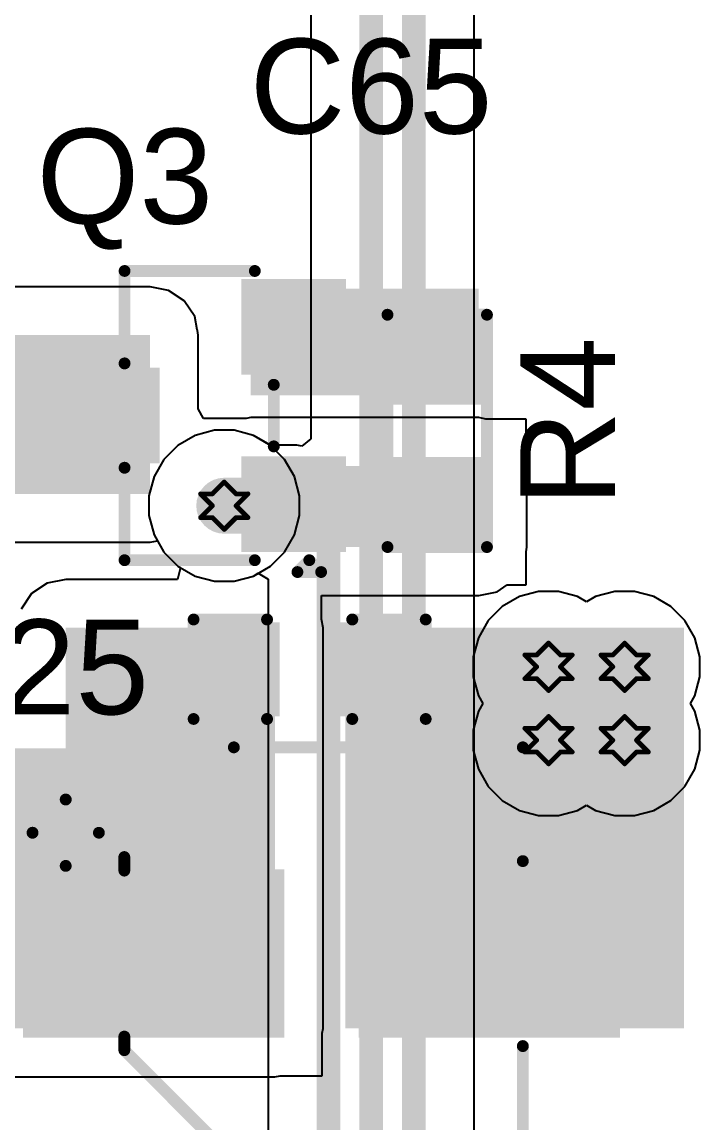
# Model space of a CAD drawing. Header units: inches. Extents: x -3 to 5437, y -3 to 5435.
# Drawn here: x 12.59 to 19.86, y 78.93 to 90.73 of the extents above; entities that cross this region are included whole.
import ezdxf

# ---------------------------------------------------------------- set-up
doc = ezdxf.new("R2010")
doc.units = ezdxf.units.IN
for name, color, linetype in [('Bottom Layer', 5, 'Continuous'), ('Drill Drawing', 1, 'Continuous'), ('GND', 16, 'Continuous'), ('PWR', 76, 'Continuous'), ('Top Layer', 1, 'Continuous'), ('Top Overlay', 2, 'Continuous'), ('Top Paste', 8, 'Continuous'), ('Top Solder', 216, 'Continuous'), ('Via Holes', 16, 'Continuous')]:
    doc.layers.add(name, color=color, linetype=linetype)
doc.styles.add('Arial', font='', dxfattribs={"height": 0.2})
doc.styles.get('Arial').set_extended_font_data('Arial')

# ---------------------------------------------------------------- blocks, each defined once
blk = doc.blocks.new('RES_0603_134')
at = {"layer": 'Top Layer'}
for points in [[(-0.381, 0.4445), (-0.381, -0.4445), (-1.143, -0.4445), (-1.143, 0.4445)], [(1.143, 0.4445), (1.143, -0.4445), (0.381, -0.4445), (0.381, 0.4445)]]:
    blk.add_hatch(color=1, dxfattribs=at).paths.add_polyline_path(points)
at = {"layer": 'Top Paste'}
for points in [[(-0.381, 0.4445), (-0.381, -0.4445), (-1.143, -0.4445), (-1.143, 0.4445)], [(1.143, 0.4445), (1.143, -0.4445), (0.381, -0.4445), (0.381, 0.4445)]]:
    blk.add_hatch(color=8, dxfattribs=at).paths.add_polyline_path(points)
at = {"layer": 'Top Solder'}
for points in [[(-0.2794, 0.5461), (-0.2794, -0.5461), (-1.2446, -0.5461), (-1.2446, 0.5461)], [(1.2446, 0.5461), (1.2446, -0.5461), (0.2794, -0.5461), (0.2794, 0.5461)]]:
    blk.add_hatch(color=216, dxfattribs=at).paths.add_polyline_path(points)
at = {"layer": 'Top Overlay'}
for points in [[(-1.2446, 0.5334, 0.127, 0.127, 0), (-1.2446, -0.5334, 0.127, 0.127, 0)], [(-1.2446, 0.5334, 0.127, 0.127, 0), (1.2446, 0.5334, 0.127, 0.127, 0)], [(1.2446, 0.5334, 0.127, 0.127, 0), (1.2446, -0.5334, 0.127, 0.127, 0)], [(-1.2446, -0.5334, 0.127, 0.127, 0), (1.2446, -0.5334, 0.127, 0.127, 0)]]:
    blk.add_lwpolyline(points, format="xyseb", dxfattribs=at)
for points in [[(-1.27635, 0.5334, 0.0635, 0.0635, 1), (-1.21285, 0.5334, 0.0635, 0.0635, 1)], [(-1.27635, 0.5334, 0.0635, 0.0635, 1), (-1.21285, 0.5334, 0.0635, 0.0635, 1)], [(1.21285, 0.5334, 0.0635, 0.0635, 1), (1.27635, 0.5334, 0.0635, 0.0635, 1)], [(1.21285, 0.5334, 0.0635, 0.0635, 1), (1.27635, 0.5334, 0.0635, 0.0635, 1)], [(-1.27635, -0.5334, 0.0635, 0.0635, 1), (-1.21285, -0.5334, 0.0635, 0.0635, 1)], [(-1.27635, -0.5334, 0.0635, 0.0635, 1), (-1.21285, -0.5334, 0.0635, 0.0635, 1)], [(1.21285, -0.5334, 0.0635, 0.0635, 1), (1.27635, -0.5334, 0.0635, 0.0635, 1)], [(1.21285, -0.5334, 0.0635, 0.0635, 1), (1.27635, -0.5334, 0.0635, 0.0635, 1)]]:
    blk.add_lwpolyline(points, format="xyseb", close=True, dxfattribs=at)
blk = doc.blocks.new('____23_137')
at = {"layer": 'Top Layer'}
for points in [[(-0.41, 1.46), (0.41, 1.46), (0.41, 0.54), (-0.41, 0.54)], [(-1.36, -0.54), (-0.54, -0.54), (-0.54, -1.46), (-1.36, -1.46)], [(0.54, -0.54), (1.36, -0.54), (1.36, -1.46), (0.54, -1.46)]]:
    blk.add_hatch(color=1, dxfattribs=at).paths.add_polyline_path(points)
at = {"layer": 'Top Paste'}
for points in [[(-0.41, 1.46), (0.41, 1.46), (0.41, 0.54), (-0.41, 0.54)], [(-1.36, -0.54), (-0.54, -0.54), (-0.54, -1.46), (-1.36, -1.46)], [(0.54, -0.54), (1.36, -0.54), (1.36, -1.46), (0.54, -1.46)]]:
    blk.add_hatch(color=8, dxfattribs=at).paths.add_polyline_path(points)
at = {"layer": 'Top Solder'}
for points in [[(-0.512, 1.562), (0.512, 1.562), (0.512, 0.438), (-0.512, 0.438)], [(-1.462, -0.438), (-0.438, -0.438), (-0.438, -1.562), (-1.462, -1.562)], [(0.438, -0.438), (1.462, -0.438), (1.462, -1.562), (0.438, -1.562)]]:
    blk.add_hatch(color=216, dxfattribs=at).paths.add_polyline_path(points)
at = {"layer": 'Top Overlay'}
for points in [[(-1.549, 0.813, 0.127, 0.127, 0), (-0.559, 0.813, 0.127, 0.127, 0)], [(-1.549, 0.813, 0.127, 0.127, 0), (-1.549, -0.584, 0.127, 0.127, 0)], [(0.559, 0.813, 0.127, 0.127, 0), (1.549, 0.813, 0.127, 0.127, 0)], [(1.549, 0.813, 0.127, 0.127, 0), (1.549, -0.584, 0.127, 0.127, 0)], [(-0.33, -0.787, 0.127, 0.127, 0), (0.33, -0.787, 0.127, 0.127, 0)], [(-1.676, -1.041, 0.127, 0.127, 0), (-1.676, -1.295, 0.127, 0.127, 0)], [(-1.676, -1.041, 0.127, 0.127, 0), (-1.549, -1.168, 0.127, 0.127, 0)], [(-1.549, -1.168, 0.127, 0.127, 0), (-1.676, -1.295, 0.127, 0.127, 0)]]:
    blk.add_lwpolyline(points, format="xyseb", dxfattribs=at)
for points in [[(-1.581, 0.813, 0.0635, 0.0635, 1), (-1.518, 0.813, 0.0635, 0.0635, 1)], [(-1.581, 0.813, 0.0635, 0.0635, 1), (-1.518, 0.813, 0.0635, 0.0635, 1)], [(-0.591, 0.813, 0.0635, 0.0635, 1), (-0.527, 0.813, 0.0635, 0.0635, 1)], [(0.527, 0.813, 0.0635, 0.0635, 1), (0.591, 0.813, 0.0635, 0.0635, 1)], [(1.518, 0.813, 0.0635, 0.0635, 1), (1.581, 0.813, 0.0635, 0.0635, 1)], [(1.518, 0.813, 0.0635, 0.0635, 1), (1.581, 0.813, 0.0635, 0.0635, 1)], [(-1.581, -0.584, 0.0635, 0.0635, 1), (-1.518, -0.584, 0.0635, 0.0635, 1)], [(1.518, -0.584, 0.0635, 0.0635, 1), (1.581, -0.584, 0.0635, 0.0635, 1)], [(-0.362, -0.787, 0.0635, 0.0635, 1), (-0.298, -0.787, 0.0635, 0.0635, 1)], [(0.298, -0.787, 0.0635, 0.0635, 1), (0.362, -0.787, 0.0635, 0.0635, 1)], [(-1.708, -1.041, 0.0635, 0.0635, 1), (-1.645, -1.041, 0.0635, 0.0635, 1)], [(-1.708, -1.041, 0.0635, 0.0635, 1), (-1.645, -1.041, 0.0635, 0.0635, 1)], [(-1.581, -1.168, 0.0635, 0.0635, 1), (-1.518, -1.168, 0.0635, 0.0635, 1)], [(-1.581, -1.168, 0.0635, 0.0635, 1), (-1.518, -1.168, 0.0635, 0.0635, 1)], [(-1.708, -1.295, 0.0635, 0.0635, 1), (-1.645, -1.295, 0.0635, 0.0635, 1)], [(-1.708, -1.295, 0.0635, 0.0635, 1), (-1.645, -1.295, 0.0635, 0.0635, 1)]]:
    blk.add_lwpolyline(points, format="xyseb", close=True, dxfattribs=at)
blk = doc.blocks.new('C__0603_139')
at = {"layer": 'Top Layer'}
for points in [[(-0.381, 0.445), (-0.381, -0.445), (-1.143, -0.445), (-1.143, 0.445)], [(1.143, 0.445), (1.143, -0.445), (0.381, -0.445), (0.381, 0.445)]]:
    blk.add_hatch(color=1, dxfattribs=at).paths.add_polyline_path(points)
at = {"layer": 'Top Paste'}
for points in [[(-0.381, 0.445), (-0.381, -0.445), (-1.143, -0.445), (-1.143, 0.445)], [(1.143, 0.445), (1.143, -0.445), (0.381, -0.445), (0.381, 0.445)]]:
    blk.add_hatch(color=8, dxfattribs=at).paths.add_polyline_path(points)
at = {"layer": 'Top Solder'}
for points in [[(-0.321, 0.504), (-0.321, -0.504), (-1.203, -0.504), (-1.203, 0.504)], [(1.203, 0.504), (1.203, -0.504), (0.321, -0.504), (0.321, 0.504)]]:
    blk.add_hatch(color=216, dxfattribs=at).paths.add_polyline_path(points)
at = {"layer": 'Top Overlay'}
for points in [[(-1.245, -0.533, 0.127, 0.127, 0), (-1.245, 0.533, 0.127, 0.127, 0)], [(-1.245, 0.533, 0.127, 0.127, 0), (-0.457, 0.533, 0.127, 0.127, 0)], [(0.457, 0.533, 0.127, 0.127, 0), (1.245, 0.533, 0.127, 0.127, 0)], [(1.245, -0.533, 0.127, 0.127, 0), (1.245, 0.533, 0.127, 0.127, 0)], [(-1.245, -0.533, 0.127, 0.127, 0), (-0.457, -0.533, 0.127, 0.127, 0)], [(0.457, -0.533, 0.127, 0.127, 0), (1.245, -0.533, 0.127, 0.127, 0)]]:
    blk.add_lwpolyline(points, format="xyseb", dxfattribs=at)
for points in [[(-1.276, 0.533, 0.0635, 0.0635, 1), (-1.213, 0.533, 0.0635, 0.0635, 1)], [(-1.276, 0.533, 0.0635, 0.0635, 1), (-1.213, 0.533, 0.0635, 0.0635, 1)], [(-0.489, 0.533, 0.0635, 0.0635, 1), (-0.425, 0.533, 0.0635, 0.0635, 1)], [(0.425, 0.533, 0.0635, 0.0635, 1), (0.489, 0.533, 0.0635, 0.0635, 1)], [(1.213, 0.533, 0.0635, 0.0635, 1), (1.276, 0.533, 0.0635, 0.0635, 1)], [(1.213, 0.533, 0.0635, 0.0635, 1), (1.276, 0.533, 0.0635, 0.0635, 1)], [(-1.276, -0.533, 0.0635, 0.0635, 1), (-1.213, -0.533, 0.0635, 0.0635, 1)], [(-1.276, -0.533, 0.0635, 0.0635, 1), (-1.213, -0.533, 0.0635, 0.0635, 1)], [(-0.489, -0.533, 0.0635, 0.0635, 1), (-0.425, -0.533, 0.0635, 0.0635, 1)], [(0.425, -0.533, 0.0635, 0.0635, 1), (0.489, -0.533, 0.0635, 0.0635, 1)], [(1.213, -0.533, 0.0635, 0.0635, 1), (1.276, -0.533, 0.0635, 0.0635, 1)], [(1.213, -0.533, 0.0635, 0.0635, 1), (1.276, -0.533, 0.0635, 0.0635, 1)]]:
    blk.add_lwpolyline(points, format="xyseb", close=True, dxfattribs=at)
blk = doc.blocks.new('RVT1E100M0405__349')
at = {"layer": 'Top Layer'}
for points in [[(-3.1, 0.8), (-0.5, 0.8), (-0.5, -0.8), (-3.1, -0.8)], [(0.5, 0.8), (3.1, 0.8), (3.1, -0.8), (0.5, -0.8)]]:
    blk.add_hatch(color=1, dxfattribs=at).paths.add_polyline_path(points)
at = {"layer": 'Top Paste'}
for points in [[(-3.1, 0.8), (-0.5, 0.8), (-0.5, -0.8), (-3.1, -0.8)], [(0.5, 0.8), (3.1, 0.8), (3.1, -0.8), (0.5, -0.8)]]:
    blk.add_hatch(color=8, dxfattribs=at).paths.add_polyline_path(points)
at = {"layer": 'Top Solder'}
for points in [[(-3.202, 0.902), (-0.398, 0.902), (-0.398, -0.902), (-3.202, -0.902)], [(0.398, 0.902), (3.202, 0.902), (3.202, -0.902), (0.398, -0.902)]]:
    blk.add_hatch(color=216, dxfattribs=at).paths.add_polyline_path(points)
at = {"layer": 'Top Overlay'}
for points in [[(-2.115, 1.035, 0.127, 0.127, 0), (-0.94, 2.21, 0.127, 0.127, 0)], [(-0.94, 2.21, 0.127, 0.127, 0), (2.159, 2.21, 0.127, 0.127, 0)], [(2.159, 0.991, 0.127, 0.127, 0), (2.159, 2.21, 0.127, 0.127, 0)], [(-2.743, 0.94, 0.127, 0.127, 0), (-2.743, 1.651, 0.127, 0.127, 0)], [(-3.099, 1.295, 0.127, 0.127, 0), (-2.388, 1.295, 0.127, 0.127, 0)], [(-2.115, 0.889, 0.127, 0.127, 0), (-2.115, 1.035, 0.127, 0.127, 0)], [(-2.115, -1.035, 0.127, 0.127, 0), (-2.115, -0.889, 0.127, 0.127, 0)], [(2.159, -2.21, 0.127, 0.127, 0), (2.159, -0.991, 0.127, 0.127, 0)], [(-2.115, -1.035, 0.127, 0.127, 0), (-0.94, -2.21, 0.127, 0.127, 0)], [(-0.94, -2.21, 0.127, 0.127, 0), (2.159, -2.21, 0.127, 0.127, 0)]]:
    blk.add_lwpolyline(points, format="xyseb", dxfattribs=at)
for points in [[(-0.972, 2.21, 0.0635, 0.0635, 1), (-0.908, 2.21, 0.0635, 0.0635, 1)], [(-0.972, 2.21, 0.0635, 0.0635, 1), (-0.908, 2.21, 0.0635, 0.0635, 1)], [(2.127, 2.21, 0.0635, 0.0635, 1), (2.191, 2.21, 0.0635, 0.0635, 1)], [(2.127, 2.21, 0.0635, 0.0635, 1), (2.191, 2.21, 0.0635, 0.0635, 1)], [(-2.775, 1.651, 0.0635, 0.0635, 1), (-2.711, 1.651, 0.0635, 0.0635, 1)], [(-3.131, 1.295, 0.0635, 0.0635, 1), (-3.067, 1.295, 0.0635, 0.0635, 1)], [(-2.419, 1.295, 0.0635, 0.0635, 1), (-2.356, 1.295, 0.0635, 0.0635, 1)], [(-2.146, 1.035, 0.0635, 0.0635, 1), (-2.083, 1.035, 0.0635, 0.0635, 1)], [(-2.146, 1.035, 0.0635, 0.0635, 1), (-2.083, 1.035, 0.0635, 0.0635, 1)], [(-2.775, 0.94, 0.0635, 0.0635, 1), (-2.711, 0.94, 0.0635, 0.0635, 1)], [(-2.146, 0.889, 0.0635, 0.0635, 1), (-2.083, 0.889, 0.0635, 0.0635, 1)], [(2.127, 0.991, 0.0635, 0.0635, 1), (2.191, 0.991, 0.0635, 0.0635, 1)], [(-2.146, -0.889, 0.0635, 0.0635, 1), (-2.083, -0.889, 0.0635, 0.0635, 1)], [(2.127, -0.991, 0.0635, 0.0635, 1), (2.191, -0.991, 0.0635, 0.0635, 1)], [(-2.146, -1.035, 0.0635, 0.0635, 1), (-2.083, -1.035, 0.0635, 0.0635, 1)], [(-2.146, -1.035, 0.0635, 0.0635, 1), (-2.083, -1.035, 0.0635, 0.0635, 1)], [(-0.972, -2.21, 0.0635, 0.0635, 1), (-0.908, -2.21, 0.0635, 0.0635, 1)], [(-0.972, -2.21, 0.0635, 0.0635, 1), (-0.908, -2.21, 0.0635, 0.0635, 1)], [(2.127, -2.21, 0.0635, 0.0635, 1), (2.191, -2.21, 0.0635, 0.0635, 1)], [(2.127, -2.21, 0.0635, 0.0635, 1), (2.191, -2.21, 0.0635, 0.0635, 1)]]:
    blk.add_lwpolyline(points, format="xyseb", close=True, dxfattribs=at)

msp = doc.modelspace()

# ---------------------------------------------------------------- hatches: boundary and pattern name
at = {"layer": 'Bottom Layer'}
h = msp.add_hatch(color=5, dxfattribs=at)
edge = h.paths.add_edge_path()
edge.add_arc((14.756, 85.547), 0.3, 0, 360)
h = msp.add_hatch(color=5, dxfattribs=at)
edge = h.paths.add_edge_path()
edge.add_arc((18.234, 83.821), 0.3, 0, 360)
h = msp.add_hatch(color=5, dxfattribs=at)
edge = h.paths.add_edge_path()
edge.add_arc((19.05, 83.821), 0.3, 0, 360)
h = msp.add_hatch(color=5, dxfattribs=at)
edge = h.paths.add_edge_path()
edge.add_arc((18.234, 83.035), 0.3, 0, 360)
h = msp.add_hatch(color=5, dxfattribs=at)
edge = h.paths.add_edge_path()
edge.add_arc((19.05, 83.035), 0.3, 0, 360)
at = {"layer": 'GND'}
h = msp.add_hatch(color=16, dxfattribs=at)
edge = h.paths.add_edge_path()
edge.add_arc((14.756, 85.547), 0.3, 0, 360)
h = msp.add_hatch(color=16, dxfattribs=at)
edge = h.paths.add_edge_path()
edge.add_arc((18.234, 83.821), 0.3, 0, 360)
h = msp.add_hatch(color=16, dxfattribs=at)
edge = h.paths.add_edge_path()
edge.add_arc((19.05, 83.821), 0.3, 0, 360)
h = msp.add_hatch(color=16, dxfattribs=at)
edge = h.paths.add_edge_path()
edge.add_arc((18.234, 83.035), 0.3, 0, 360)
h = msp.add_hatch(color=16, dxfattribs=at)
edge = h.paths.add_edge_path()
edge.add_arc((19.05, 83.035), 0.3, 0, 360)
at = {"layer": 'PWR'}
h = msp.add_hatch(color=76, dxfattribs=at)
edge = h.paths.add_edge_path()
edge.add_arc((14.756, 85.547), 0.3, 0, 360)
h = msp.add_hatch(color=76, dxfattribs=at)
edge = h.paths.add_edge_path()
edge.add_arc((18.234, 83.821), 0.3, 0, 360)
h = msp.add_hatch(color=76, dxfattribs=at)
edge = h.paths.add_edge_path()
edge.add_arc((19.05, 83.821), 0.3, 0, 360)
h = msp.add_hatch(color=76, dxfattribs=at)
edge = h.paths.add_edge_path()
edge.add_arc((18.234, 83.035), 0.3, 0, 360)
h = msp.add_hatch(color=76, dxfattribs=at)
edge = h.paths.add_edge_path()
edge.add_arc((19.05, 83.035), 0.3, 0, 360)
at = {"layer": 'Top Layer'}
for points in [[(15.04, 86.73), (17.485, 86.73), (17.485, 87.873), (15.04, 87.873)], [(8.14, 85.674), (13.96, 85.674), (13.96, 87.376), (8.14, 87.376)], [(15.04, 85.104), (17.485, 85.104), (17.485, 85.973), (15.04, 85.973)], [(14.756, 85.247), (15.494, 85.247), (15.494, 85.847), (14.756, 85.847)], [(13.056, 81.448), (15.299, 81.448), (15.299, 84.24), (13.056, 84.24)], [(16.053, 79.948), (19.685, 79.948), (19.685, 84.239), (16.053, 84.239)], [(7.693, 79.947), (15.299, 79.947), (15.299, 82.947), (7.693, 82.947)]]:
    msp.add_hatch(color=1, dxfattribs=at).paths.add_polyline_path(points)
h = msp.add_hatch(color=1, dxfattribs=at)
edge = h.paths.add_edge_path()
edge.add_arc((14.756, 85.547), 0.3, 0, 360)
h = msp.add_hatch(color=1, dxfattribs=at)
edge = h.paths.add_edge_path()
edge.add_arc((18.234, 83.821), 0.3, 0, 360)
h = msp.add_hatch(color=1, dxfattribs=at)
edge = h.paths.add_edge_path()
edge.add_arc((19.05, 83.821), 0.3, 0, 360)
h = msp.add_hatch(color=1, dxfattribs=at)
edge = h.paths.add_edge_path()
edge.add_arc((18.234, 83.035), 0.3, 0, 360)
h = msp.add_hatch(color=1, dxfattribs=at)
edge = h.paths.add_edge_path()
edge.add_arc((19.05, 83.035), 0.3, 0, 360)
at = {"layer": 'Via Holes'}
h = msp.add_hatch(color=7, dxfattribs=at)
edge = h.paths.add_edge_path()
edge.add_arc((14.756, 85.547), 0.15, 0, 360)
h = msp.add_hatch(color=7, dxfattribs=at)
edge = h.paths.add_edge_path()
edge.add_arc((18.234, 83.821), 0.15, 0, 360)
h = msp.add_hatch(color=7, dxfattribs=at)
edge = h.paths.add_edge_path()
edge.add_arc((19.05, 83.821), 0.15, 0, 360)
h = msp.add_hatch(color=7, dxfattribs=at)
edge = h.paths.add_edge_path()
edge.add_arc((18.234, 83.035), 0.15, 0, 360)
h = msp.add_hatch(color=7, dxfattribs=at)
edge = h.paths.add_edge_path()
edge.add_arc((19.05, 83.035), 0.15, 0, 360)

# ---------------------------------------------------------------- linework, layer by layer
at = {"layer": 'Bottom Layer'}
for p, q in [((17.437, 75.508), (17.437, 110.03)), ((15.685, 97.339), (15.685, 86.265)), ((14.65, 86.355), (14.444, 86.3)), ((14.862, 86.355), (14.65, 86.355)), ((15.068, 86.3), (14.862, 86.355)), ((14.444, 86.3), (14.26, 86.194)), ((15.251, 86.195), (15.068, 86.3)), ((15.685, 86.265), (15.587, 86.184)), ((14.26, 86.194), (14.109, 86.043)), ((15.534, 86.195), (15.251, 86.195)), ((15.587, 86.184), (15.534, 86.195)), ((14.109, 86.043), (14.003, 85.859)), ((14.003, 85.859), (13.948, 85.654)), ((13.948, 85.654), (13.948, 85.441)), ((13.948, 85.441), (14.003, 85.235)), ((14.003, 85.235), (14.109, 85.051)), ((14.109, 85.051), (14.26, 84.901)), ((14.26, 84.901), (14.444, 84.794)), ((15.068, 84.794), (15.118, 84.823)), ((15.118, 84.823), (15.228, 84.76)), ((14.444, 84.794), (14.65, 84.739)), ((14.65, 84.739), (14.862, 84.739)), ((14.862, 84.739), (15.068, 84.794)), ((15.228, 84.76), (15.228, 74.826))]:
    msp.add_line(p, q, dxfattribs=at)
for points in [[(16.789, 75.24, 0.254, 0.254, 0), (16.789, 110.03, 0.254, 0.254, 0)], [(16.332, 75.051, 0.254, 0.254, 0), (16.332, 97.607, 0.254, 0.254, 0)], [(14.756, 85.547, 0.254, 0.254, 0), (15.534, 85.547, 0.254, 0.254, 0)], [(15.534, 85.547, 0.254, 0.254, 0), (15.875, 85.206, 0.254, 0.254, 0)], [(15.875, 74.826, 0.254, 0.254, 0), (15.875, 85.206, 0.254, 0.254, 0)]]:
    msp.add_lwpolyline(points, format="xyseb", dxfattribs=at)
for points in [[(14.692, 85.547, 0.127, 0.127, 1), (14.819, 85.547, 0.127, 0.127, 1)], [(15.471, 85.547, 0.127, 0.127, 1), (15.598, 85.547, 0.127, 0.127, 1)], [(15.471, 85.547, 0.127, 0.127, 1), (15.598, 85.547, 0.127, 0.127, 1)], [(15.812, 85.206, 0.127, 0.127, 1), (15.938, 85.206, 0.127, 0.127, 1)], [(15.812, 85.206, 0.127, 0.127, 1), (15.938, 85.206, 0.127, 0.127, 1)]]:
    msp.add_lwpolyline(points, format="xyseb", close=True, dxfattribs=at)
at = {"layer": 'Drill Drawing'}
for points in [[(14.629, 85.674, 0.0508, 0.0508, 0), (14.756, 85.801, 0.0508, 0.0508, 0)], [(14.756, 85.801, 0.0508, 0.0508, 0), (14.883, 85.674, 0.0508, 0.0508, 0)], [(14.502, 85.674, 0.0508, 0.0508, 0), (14.629, 85.547, 0.0508, 0.0508, 0)], [(14.502, 85.674, 0.0508, 0.0508, 0), (14.629, 85.674, 0.0508, 0.0508, 0)], [(14.883, 85.674, 0.0508, 0.0508, 0), (15.01, 85.674, 0.0508, 0.0508, 0)], [(14.883, 85.547, 0.0508, 0.0508, 0), (15.01, 85.674, 0.0508, 0.0508, 0)], [(14.502, 85.42, 0.0508, 0.0508, 0), (14.629, 85.547, 0.0508, 0.0508, 0)], [(14.883, 85.547, 0.0508, 0.0508, 0), (15.01, 85.42, 0.0508, 0.0508, 0)], [(14.502, 85.42, 0.0508, 0.0508, 0), (14.629, 85.42, 0.0508, 0.0508, 0)], [(14.629, 85.42, 0.0508, 0.0508, 0), (14.756, 85.293, 0.0508, 0.0508, 0)], [(14.756, 85.293, 0.0508, 0.0508, 0), (14.883, 85.42, 0.0508, 0.0508, 0)], [(14.883, 85.42, 0.0508, 0.0508, 0), (15.01, 85.42, 0.0508, 0.0508, 0)], [(18.107, 83.948, 0.0508, 0.0508, 0), (18.234, 84.075, 0.0508, 0.0508, 0)], [(18.234, 84.075, 0.0508, 0.0508, 0), (18.361, 83.948, 0.0508, 0.0508, 0)], [(18.923, 83.948, 0.0508, 0.0508, 0), (19.05, 84.075, 0.0508, 0.0508, 0)], [(19.05, 84.075, 0.0508, 0.0508, 0), (19.177, 83.948, 0.0508, 0.0508, 0)], [(17.98, 83.948, 0.0508, 0.0508, 0), (18.107, 83.821, 0.0508, 0.0508, 0)], [(17.98, 83.948, 0.0508, 0.0508, 0), (18.107, 83.948, 0.0508, 0.0508, 0)], [(18.361, 83.948, 0.0508, 0.0508, 0), (18.488, 83.948, 0.0508, 0.0508, 0)], [(18.361, 83.821, 0.0508, 0.0508, 0), (18.488, 83.948, 0.0508, 0.0508, 0)], [(18.796, 83.948, 0.0508, 0.0508, 0), (18.923, 83.821, 0.0508, 0.0508, 0)], [(18.796, 83.948, 0.0508, 0.0508, 0), (18.923, 83.948, 0.0508, 0.0508, 0)], [(19.177, 83.948, 0.0508, 0.0508, 0), (19.304, 83.948, 0.0508, 0.0508, 0)], [(19.177, 83.821, 0.0508, 0.0508, 0), (19.304, 83.948, 0.0508, 0.0508, 0)], [(17.98, 83.694, 0.0508, 0.0508, 0), (18.107, 83.821, 0.0508, 0.0508, 0)], [(18.361, 83.821, 0.0508, 0.0508, 0), (18.488, 83.694, 0.0508, 0.0508, 0)], [(18.796, 83.694, 0.0508, 0.0508, 0), (18.923, 83.821, 0.0508, 0.0508, 0)], [(19.177, 83.821, 0.0508, 0.0508, 0), (19.304, 83.694, 0.0508, 0.0508, 0)], [(17.98, 83.694, 0.0508, 0.0508, 0), (18.107, 83.694, 0.0508, 0.0508, 0)], [(18.107, 83.694, 0.0508, 0.0508, 0), (18.234, 83.567, 0.0508, 0.0508, 0)], [(18.234, 83.567, 0.0508, 0.0508, 0), (18.361, 83.694, 0.0508, 0.0508, 0)], [(18.361, 83.694, 0.0508, 0.0508, 0), (18.488, 83.694, 0.0508, 0.0508, 0)], [(18.796, 83.694, 0.0508, 0.0508, 0), (18.923, 83.694, 0.0508, 0.0508, 0)], [(18.923, 83.694, 0.0508, 0.0508, 0), (19.05, 83.567, 0.0508, 0.0508, 0)], [(19.05, 83.567, 0.0508, 0.0508, 0), (19.177, 83.694, 0.0508, 0.0508, 0)], [(19.177, 83.694, 0.0508, 0.0508, 0), (19.304, 83.694, 0.0508, 0.0508, 0)], [(18.107, 83.162, 0.0508, 0.0508, 0), (18.234, 83.289, 0.0508, 0.0508, 0)], [(18.234, 83.289, 0.0508, 0.0508, 0), (18.361, 83.162, 0.0508, 0.0508, 0)], [(18.923, 83.162, 0.0508, 0.0508, 0), (19.05, 83.289, 0.0508, 0.0508, 0)], [(19.05, 83.289, 0.0508, 0.0508, 0), (19.177, 83.162, 0.0508, 0.0508, 0)], [(17.98, 83.162, 0.0508, 0.0508, 0), (18.107, 83.035, 0.0508, 0.0508, 0)], [(17.98, 83.162, 0.0508, 0.0508, 0), (18.107, 83.162, 0.0508, 0.0508, 0)], [(18.361, 83.162, 0.0508, 0.0508, 0), (18.488, 83.162, 0.0508, 0.0508, 0)], [(18.361, 83.035, 0.0508, 0.0508, 0), (18.488, 83.162, 0.0508, 0.0508, 0)], [(18.796, 83.162, 0.0508, 0.0508, 0), (18.923, 83.035, 0.0508, 0.0508, 0)], [(18.796, 83.162, 0.0508, 0.0508, 0), (18.923, 83.162, 0.0508, 0.0508, 0)], [(19.177, 83.162, 0.0508, 0.0508, 0), (19.304, 83.162, 0.0508, 0.0508, 0)], [(19.177, 83.035, 0.0508, 0.0508, 0), (19.304, 83.162, 0.0508, 0.0508, 0)], [(17.98, 82.908, 0.0508, 0.0508, 0), (18.107, 83.035, 0.0508, 0.0508, 0)], [(18.361, 83.035, 0.0508, 0.0508, 0), (18.488, 82.908, 0.0508, 0.0508, 0)], [(18.796, 82.908, 0.0508, 0.0508, 0), (18.923, 83.035, 0.0508, 0.0508, 0)], [(19.177, 83.035, 0.0508, 0.0508, 0), (19.304, 82.908, 0.0508, 0.0508, 0)], [(17.98, 82.908, 0.0508, 0.0508, 0), (18.107, 82.908, 0.0508, 0.0508, 0)], [(18.107, 82.908, 0.0508, 0.0508, 0), (18.234, 82.781, 0.0508, 0.0508, 0)], [(18.234, 82.781, 0.0508, 0.0508, 0), (18.361, 82.908, 0.0508, 0.0508, 0)], [(18.361, 82.908, 0.0508, 0.0508, 0), (18.488, 82.908, 0.0508, 0.0508, 0)], [(18.796, 82.908, 0.0508, 0.0508, 0), (18.923, 82.908, 0.0508, 0.0508, 0)], [(18.923, 82.908, 0.0508, 0.0508, 0), (19.05, 82.781, 0.0508, 0.0508, 0)], [(19.05, 82.781, 0.0508, 0.0508, 0), (19.177, 82.908, 0.0508, 0.0508, 0)], [(19.177, 82.908, 0.0508, 0.0508, 0), (19.304, 82.908, 0.0508, 0.0508, 0)]]:
    msp.add_lwpolyline(points, format="xyseb", dxfattribs=at)
for points in [[(14.743, 85.801, 0.0254, 0.0254, 1), (14.769, 85.801, 0.0254, 0.0254, 1)], [(14.743, 85.801, 0.0254, 0.0254, 1), (14.769, 85.801, 0.0254, 0.0254, 1)], [(14.489, 85.674, 0.0254, 0.0254, 1), (14.515, 85.674, 0.0254, 0.0254, 1)], [(14.489, 85.674, 0.0254, 0.0254, 1), (14.515, 85.674, 0.0254, 0.0254, 1)], [(14.616, 85.674, 0.0254, 0.0254, 1), (14.642, 85.674, 0.0254, 0.0254, 1)], [(14.616, 85.674, 0.0254, 0.0254, 1), (14.642, 85.674, 0.0254, 0.0254, 1)], [(14.87, 85.674, 0.0254, 0.0254, 1), (14.896, 85.674, 0.0254, 0.0254, 1)], [(14.87, 85.674, 0.0254, 0.0254, 1), (14.896, 85.674, 0.0254, 0.0254, 1)], [(14.997, 85.674, 0.0254, 0.0254, 1), (15.023, 85.674, 0.0254, 0.0254, 1)], [(14.997, 85.674, 0.0254, 0.0254, 1), (15.023, 85.674, 0.0254, 0.0254, 1)], [(14.616, 85.547, 0.0254, 0.0254, 1), (14.642, 85.547, 0.0254, 0.0254, 1)], [(14.616, 85.547, 0.0254, 0.0254, 1), (14.642, 85.547, 0.0254, 0.0254, 1)], [(14.87, 85.547, 0.0254, 0.0254, 1), (14.896, 85.547, 0.0254, 0.0254, 1)], [(14.87, 85.547, 0.0254, 0.0254, 1), (14.896, 85.547, 0.0254, 0.0254, 1)], [(14.489, 85.42, 0.0254, 0.0254, 1), (14.515, 85.42, 0.0254, 0.0254, 1)], [(14.489, 85.42, 0.0254, 0.0254, 1), (14.515, 85.42, 0.0254, 0.0254, 1)], [(14.616, 85.42, 0.0254, 0.0254, 1), (14.642, 85.42, 0.0254, 0.0254, 1)], [(14.616, 85.42, 0.0254, 0.0254, 1), (14.642, 85.42, 0.0254, 0.0254, 1)], [(14.87, 85.42, 0.0254, 0.0254, 1), (14.896, 85.42, 0.0254, 0.0254, 1)], [(14.87, 85.42, 0.0254, 0.0254, 1), (14.896, 85.42, 0.0254, 0.0254, 1)], [(14.997, 85.42, 0.0254, 0.0254, 1), (15.023, 85.42, 0.0254, 0.0254, 1)], [(14.997, 85.42, 0.0254, 0.0254, 1), (15.023, 85.42, 0.0254, 0.0254, 1)], [(14.743, 85.293, 0.0254, 0.0254, 1), (14.769, 85.293, 0.0254, 0.0254, 1)], [(14.743, 85.293, 0.0254, 0.0254, 1), (14.769, 85.293, 0.0254, 0.0254, 1)], [(18.221, 84.075, 0.0254, 0.0254, 1), (18.247, 84.075, 0.0254, 0.0254, 1)], [(18.221, 84.075, 0.0254, 0.0254, 1), (18.247, 84.075, 0.0254, 0.0254, 1)], [(19.037, 84.075, 0.0254, 0.0254, 1), (19.063, 84.075, 0.0254, 0.0254, 1)], [(19.037, 84.075, 0.0254, 0.0254, 1), (19.063, 84.075, 0.0254, 0.0254, 1)], [(17.967, 83.948, 0.0254, 0.0254, 1), (17.993, 83.948, 0.0254, 0.0254, 1)], [(17.967, 83.948, 0.0254, 0.0254, 1), (17.993, 83.948, 0.0254, 0.0254, 1)], [(18.094, 83.948, 0.0254, 0.0254, 1), (18.12, 83.948, 0.0254, 0.0254, 1)], [(18.094, 83.948, 0.0254, 0.0254, 1), (18.12, 83.948, 0.0254, 0.0254, 1)], [(18.348, 83.948, 0.0254, 0.0254, 1), (18.374, 83.948, 0.0254, 0.0254, 1)], [(18.348, 83.948, 0.0254, 0.0254, 1), (18.374, 83.948, 0.0254, 0.0254, 1)], [(18.475, 83.948, 0.0254, 0.0254, 1), (18.501, 83.948, 0.0254, 0.0254, 1)], [(18.475, 83.948, 0.0254, 0.0254, 1), (18.501, 83.948, 0.0254, 0.0254, 1)], [(18.783, 83.948, 0.0254, 0.0254, 1), (18.809, 83.948, 0.0254, 0.0254, 1)], [(18.783, 83.948, 0.0254, 0.0254, 1), (18.809, 83.948, 0.0254, 0.0254, 1)], [(18.91, 83.948, 0.0254, 0.0254, 1), (18.936, 83.948, 0.0254, 0.0254, 1)], [(18.91, 83.948, 0.0254, 0.0254, 1), (18.936, 83.948, 0.0254, 0.0254, 1)], [(19.164, 83.948, 0.0254, 0.0254, 1), (19.19, 83.948, 0.0254, 0.0254, 1)], [(19.164, 83.948, 0.0254, 0.0254, 1), (19.19, 83.948, 0.0254, 0.0254, 1)], [(19.291, 83.948, 0.0254, 0.0254, 1), (19.317, 83.948, 0.0254, 0.0254, 1)], [(19.291, 83.948, 0.0254, 0.0254, 1), (19.317, 83.948, 0.0254, 0.0254, 1)], [(18.094, 83.821, 0.0254, 0.0254, 1), (18.12, 83.821, 0.0254, 0.0254, 1)], [(18.094, 83.821, 0.0254, 0.0254, 1), (18.12, 83.821, 0.0254, 0.0254, 1)], [(18.348, 83.821, 0.0254, 0.0254, 1), (18.374, 83.821, 0.0254, 0.0254, 1)], [(18.348, 83.821, 0.0254, 0.0254, 1), (18.374, 83.821, 0.0254, 0.0254, 1)], [(18.91, 83.821, 0.0254, 0.0254, 1), (18.936, 83.821, 0.0254, 0.0254, 1)], [(18.91, 83.821, 0.0254, 0.0254, 1), (18.936, 83.821, 0.0254, 0.0254, 1)], [(19.164, 83.821, 0.0254, 0.0254, 1), (19.19, 83.821, 0.0254, 0.0254, 1)], [(19.164, 83.821, 0.0254, 0.0254, 1), (19.19, 83.821, 0.0254, 0.0254, 1)], [(17.967, 83.694, 0.0254, 0.0254, 1), (17.993, 83.694, 0.0254, 0.0254, 1)], [(17.967, 83.694, 0.0254, 0.0254, 1), (17.993, 83.694, 0.0254, 0.0254, 1)], [(18.094, 83.694, 0.0254, 0.0254, 1), (18.12, 83.694, 0.0254, 0.0254, 1)], [(18.094, 83.694, 0.0254, 0.0254, 1), (18.12, 83.694, 0.0254, 0.0254, 1)], [(18.348, 83.694, 0.0254, 0.0254, 1), (18.374, 83.694, 0.0254, 0.0254, 1)], [(18.348, 83.694, 0.0254, 0.0254, 1), (18.374, 83.694, 0.0254, 0.0254, 1)], [(18.475, 83.694, 0.0254, 0.0254, 1), (18.501, 83.694, 0.0254, 0.0254, 1)], [(18.475, 83.694, 0.0254, 0.0254, 1), (18.501, 83.694, 0.0254, 0.0254, 1)], [(18.783, 83.694, 0.0254, 0.0254, 1), (18.809, 83.694, 0.0254, 0.0254, 1)], [(18.783, 83.694, 0.0254, 0.0254, 1), (18.809, 83.694, 0.0254, 0.0254, 1)], [(18.91, 83.694, 0.0254, 0.0254, 1), (18.936, 83.694, 0.0254, 0.0254, 1)], [(18.91, 83.694, 0.0254, 0.0254, 1), (18.936, 83.694, 0.0254, 0.0254, 1)], [(19.164, 83.694, 0.0254, 0.0254, 1), (19.19, 83.694, 0.0254, 0.0254, 1)], [(19.164, 83.694, 0.0254, 0.0254, 1), (19.19, 83.694, 0.0254, 0.0254, 1)], [(19.291, 83.694, 0.0254, 0.0254, 1), (19.317, 83.694, 0.0254, 0.0254, 1)], [(19.291, 83.694, 0.0254, 0.0254, 1), (19.317, 83.694, 0.0254, 0.0254, 1)], [(18.221, 83.567, 0.0254, 0.0254, 1), (18.247, 83.567, 0.0254, 0.0254, 1)], [(18.221, 83.567, 0.0254, 0.0254, 1), (18.247, 83.567, 0.0254, 0.0254, 1)], [(19.037, 83.567, 0.0254, 0.0254, 1), (19.063, 83.567, 0.0254, 0.0254, 1)], [(19.037, 83.567, 0.0254, 0.0254, 1), (19.063, 83.567, 0.0254, 0.0254, 1)], [(18.221, 83.289, 0.0254, 0.0254, 1), (18.247, 83.289, 0.0254, 0.0254, 1)], [(18.221, 83.289, 0.0254, 0.0254, 1), (18.247, 83.289, 0.0254, 0.0254, 1)], [(19.037, 83.289, 0.0254, 0.0254, 1), (19.063, 83.289, 0.0254, 0.0254, 1)], [(19.037, 83.289, 0.0254, 0.0254, 1), (19.063, 83.289, 0.0254, 0.0254, 1)], [(17.967, 83.162, 0.0254, 0.0254, 1), (17.993, 83.162, 0.0254, 0.0254, 1)], [(17.967, 83.162, 0.0254, 0.0254, 1), (17.993, 83.162, 0.0254, 0.0254, 1)], [(18.094, 83.162, 0.0254, 0.0254, 1), (18.12, 83.162, 0.0254, 0.0254, 1)], [(18.094, 83.162, 0.0254, 0.0254, 1), (18.12, 83.162, 0.0254, 0.0254, 1)], [(18.348, 83.162, 0.0254, 0.0254, 1), (18.374, 83.162, 0.0254, 0.0254, 1)], [(18.348, 83.162, 0.0254, 0.0254, 1), (18.374, 83.162, 0.0254, 0.0254, 1)], [(18.475, 83.162, 0.0254, 0.0254, 1), (18.501, 83.162, 0.0254, 0.0254, 1)], [(18.475, 83.162, 0.0254, 0.0254, 1), (18.501, 83.162, 0.0254, 0.0254, 1)], [(18.783, 83.162, 0.0254, 0.0254, 1), (18.809, 83.162, 0.0254, 0.0254, 1)], [(18.783, 83.162, 0.0254, 0.0254, 1), (18.809, 83.162, 0.0254, 0.0254, 1)], [(18.91, 83.162, 0.0254, 0.0254, 1), (18.936, 83.162, 0.0254, 0.0254, 1)], [(18.91, 83.162, 0.0254, 0.0254, 1), (18.936, 83.162, 0.0254, 0.0254, 1)], [(19.164, 83.162, 0.0254, 0.0254, 1), (19.19, 83.162, 0.0254, 0.0254, 1)], [(19.164, 83.162, 0.0254, 0.0254, 1), (19.19, 83.162, 0.0254, 0.0254, 1)], [(19.291, 83.162, 0.0254, 0.0254, 1), (19.317, 83.162, 0.0254, 0.0254, 1)], [(19.291, 83.162, 0.0254, 0.0254, 1), (19.317, 83.162, 0.0254, 0.0254, 1)], [(18.094, 83.035, 0.0254, 0.0254, 1), (18.12, 83.035, 0.0254, 0.0254, 1)], [(18.094, 83.035, 0.0254, 0.0254, 1), (18.12, 83.035, 0.0254, 0.0254, 1)], [(18.348, 83.035, 0.0254, 0.0254, 1), (18.374, 83.035, 0.0254, 0.0254, 1)], [(18.348, 83.035, 0.0254, 0.0254, 1), (18.374, 83.035, 0.0254, 0.0254, 1)], [(18.91, 83.035, 0.0254, 0.0254, 1), (18.936, 83.035, 0.0254, 0.0254, 1)], [(18.91, 83.035, 0.0254, 0.0254, 1), (18.936, 83.035, 0.0254, 0.0254, 1)], [(19.164, 83.035, 0.0254, 0.0254, 1), (19.19, 83.035, 0.0254, 0.0254, 1)], [(19.164, 83.035, 0.0254, 0.0254, 1), (19.19, 83.035, 0.0254, 0.0254, 1)], [(17.967, 82.908, 0.0254, 0.0254, 1), (17.993, 82.908, 0.0254, 0.0254, 1)], [(17.967, 82.908, 0.0254, 0.0254, 1), (17.993, 82.908, 0.0254, 0.0254, 1)], [(18.094, 82.908, 0.0254, 0.0254, 1), (18.12, 82.908, 0.0254, 0.0254, 1)], [(18.094, 82.908, 0.0254, 0.0254, 1), (18.12, 82.908, 0.0254, 0.0254, 1)], [(18.348, 82.908, 0.0254, 0.0254, 1), (18.374, 82.908, 0.0254, 0.0254, 1)], [(18.348, 82.908, 0.0254, 0.0254, 1), (18.374, 82.908, 0.0254, 0.0254, 1)], [(18.475, 82.908, 0.0254, 0.0254, 1), (18.501, 82.908, 0.0254, 0.0254, 1)], [(18.475, 82.908, 0.0254, 0.0254, 1), (18.501, 82.908, 0.0254, 0.0254, 1)], [(18.783, 82.908, 0.0254, 0.0254, 1), (18.809, 82.908, 0.0254, 0.0254, 1)], [(18.783, 82.908, 0.0254, 0.0254, 1), (18.809, 82.908, 0.0254, 0.0254, 1)], [(18.91, 82.908, 0.0254, 0.0254, 1), (18.936, 82.908, 0.0254, 0.0254, 1)], [(18.91, 82.908, 0.0254, 0.0254, 1), (18.936, 82.908, 0.0254, 0.0254, 1)], [(19.164, 82.908, 0.0254, 0.0254, 1), (19.19, 82.908, 0.0254, 0.0254, 1)], [(19.164, 82.908, 0.0254, 0.0254, 1), (19.19, 82.908, 0.0254, 0.0254, 1)], [(19.291, 82.908, 0.0254, 0.0254, 1), (19.317, 82.908, 0.0254, 0.0254, 1)], [(19.291, 82.908, 0.0254, 0.0254, 1), (19.317, 82.908, 0.0254, 0.0254, 1)], [(18.221, 82.781, 0.0254, 0.0254, 1), (18.247, 82.781, 0.0254, 0.0254, 1)], [(18.221, 82.781, 0.0254, 0.0254, 1), (18.247, 82.781, 0.0254, 0.0254, 1)], [(19.037, 82.781, 0.0254, 0.0254, 1), (19.063, 82.781, 0.0254, 0.0254, 1)], [(19.037, 82.781, 0.0254, 0.0254, 1), (19.063, 82.781, 0.0254, 0.0254, 1)]]:
    msp.add_lwpolyline(points, format="xyseb", close=True, dxfattribs=at)
at = {"layer": 'GND'}
for p, q in [((14.65, 86.355), (14.444, 86.3)), ((14.862, 86.355), (14.65, 86.355)), ((15.068, 86.3), (14.862, 86.355)), ((14.444, 86.3), (14.26, 86.194)), ((15.252, 86.194), (15.068, 86.3)), ((14.26, 86.194), (14.109, 86.043)), ((15.402, 86.043), (15.252, 86.194)), ((14.109, 86.043), (14.003, 85.859)), ((15.509, 85.859), (15.402, 86.043)), ((14.003, 85.859), (13.948, 85.654)), ((15.564, 85.654), (15.509, 85.859)), ((13.948, 85.654), (13.948, 85.441)), ((15.564, 85.441), (15.564, 85.654)), ((13.948, 85.441), (14.003, 85.235)), ((15.509, 85.235), (15.564, 85.441)), ((14.003, 85.235), (14.109, 85.051)), ((15.402, 85.051), (15.509, 85.235)), ((14.109, 85.051), (14.26, 84.901)), ((15.252, 84.901), (15.402, 85.051)), ((14.26, 84.901), (14.444, 84.794)), ((15.068, 84.794), (15.252, 84.901)), ((14.444, 84.794), (14.65, 84.739)), ((14.65, 84.739), (14.862, 84.739)), ((14.862, 84.739), (15.068, 84.794))]:
    msp.add_line(p, q, dxfattribs=at)
at = {"layer": 'PWR'}
for p, q in [((14.65, 86.355), (14.444, 86.3)), ((14.862, 86.355), (14.65, 86.355)), ((15.068, 86.3), (14.862, 86.355)), ((14.444, 86.3), (14.26, 86.194)), ((15.252, 86.194), (15.068, 86.3)), ((14.26, 86.194), (14.109, 86.043)), ((15.402, 86.043), (15.252, 86.194)), ((14.109, 86.043), (14.003, 85.859)), ((15.509, 85.859), (15.402, 86.043)), ((14.003, 85.859), (13.948, 85.654)), ((15.564, 85.654), (15.509, 85.859)), ((13.948, 85.654), (13.948, 85.441)), ((15.564, 85.441), (15.564, 85.654)), ((13.948, 85.441), (14.003, 85.235)), ((15.509, 85.235), (15.564, 85.441)), ((14.003, 85.235), (14.109, 85.051)), ((15.402, 85.051), (15.509, 85.235)), ((14.109, 85.051), (14.26, 84.901)), ((15.252, 84.901), (15.402, 85.051)), ((14.26, 84.901), (14.444, 84.794)), ((15.068, 84.794), (15.252, 84.901)), ((14.444, 84.794), (14.65, 84.739)), ((14.65, 84.739), (14.862, 84.739)), ((14.862, 84.739), (15.068, 84.794)), ((18.127, 84.629), (17.922, 84.574)), ((18.34, 84.629), (18.127, 84.629)), ((18.546, 84.574), (18.34, 84.629)), ((18.944, 84.629), (18.738, 84.574)), ((19.156, 84.629), (18.944, 84.629)), ((19.362, 84.574), (19.156, 84.629)), ((17.738, 84.467), (17.587, 84.317)), ((17.922, 84.574), (17.738, 84.467)), ((18.642, 84.518), (18.546, 84.574)), ((18.738, 84.574), (18.642, 84.518)), ((19.546, 84.467), (19.362, 84.574)), ((19.697, 84.317), (19.546, 84.467)), ((17.587, 84.317), (17.481, 84.133)), ((19.803, 84.133), (19.697, 84.317)), ((17.481, 84.133), (17.426, 83.927)), ((19.858, 83.927), (19.803, 84.133)), ((17.426, 83.927), (17.426, 83.714)), ((19.858, 83.714), (19.858, 83.927)), ((17.426, 83.714), (17.481, 83.509)), ((19.803, 83.509), (19.858, 83.714)), ((17.481, 83.509), (17.528, 83.428)), ((17.528, 83.428), (17.481, 83.347)), ((19.756, 83.428), (19.803, 83.509)), ((19.803, 83.347), (19.756, 83.428)), ((17.481, 83.347), (17.426, 83.142)), ((19.858, 83.142), (19.803, 83.347)), ((17.426, 83.142), (17.426, 82.929)), ((19.858, 82.929), (19.858, 83.142)), ((17.426, 82.929), (17.481, 82.723)), ((19.803, 82.723), (19.858, 82.929)), ((17.481, 82.723), (17.587, 82.539)), ((19.697, 82.539), (19.803, 82.723)), ((17.587, 82.539), (17.738, 82.389)), ((19.546, 82.389), (19.697, 82.539)), ((17.738, 82.389), (17.922, 82.282)), ((19.362, 82.282), (19.546, 82.389)), ((17.922, 82.282), (18.127, 82.227)), ((18.127, 82.227), (18.34, 82.227)), ((18.34, 82.227), (18.546, 82.282)), ((18.546, 82.282), (18.642, 82.338)), ((18.642, 82.338), (18.738, 82.282)), ((18.738, 82.282), (18.944, 82.227)), ((18.944, 82.227), (19.156, 82.227)), ((19.156, 82.227), (19.362, 82.282))]:
    msp.add_line(p, q, dxfattribs=at)
at = {"layer": 'Top Layer'}
for p, q in [((13.96, 87.894), (10.564, 87.894)), ((14.158, 87.855), (13.96, 87.894)), ((14.326, 87.742), (14.158, 87.855)), ((14.439, 87.574), (14.326, 87.742)), ((14.467, 87.431), (14.439, 87.574)), ((14.468, 87.431), (14.467, 87.431)), ((14.468, 87.426), (14.468, 87.431)), ((14.478, 87.376), (14.468, 87.426)), ((14.478, 86.586), (14.478, 87.376)), ((14.532, 86.481), (14.478, 86.586)), ((14.99, 86.481), (14.532, 86.481)), ((15.04, 86.491), (14.99, 86.481)), ((17.485, 86.491), (15.04, 86.491)), ((17.563, 86.476), (17.485, 86.491)), ((17.993, 86.476), (17.563, 86.476)), ((17.993, 86.023), (17.993, 86.476)), ((18.002, 85.973), (17.993, 86.023)), ((18.002, 85.104), (18.002, 85.973)), ((10.56, 85.156), (13.96, 85.156)), ((13.96, 85.156), (14.04, 85.172)), ((14.04, 85.172), (14.109, 85.051)), ((17.993, 85.054), (18.002, 85.104)), ((14.109, 85.051), (14.26, 84.901)), ((17.993, 84.698), (17.993, 85.054)), ((14.287, 84.885), (14.253, 84.758)), ((14.26, 84.901), (14.287, 84.885)), ((12.857, 84.718), (12.689, 84.606)), ((13.056, 84.758), (12.857, 84.718)), ((14.253, 84.758), (13.056, 84.758)), ((12.689, 84.606), (12.577, 84.438)), ((15.799, 84.33), (15.799, 84.586)), ((15.799, 84.586), (17.485, 84.586)), ((17.485, 84.586), (17.683, 84.626)), ((17.683, 84.626), (17.791, 84.698)), ((17.791, 84.698), (17.993, 84.698)), ((15.817, 84.24), (15.799, 84.33)), ((15.817, 82.947), (15.817, 84.24)), ((15.817, 79.947), (15.817, 82.947)), ((15.807, 79.897), (15.817, 79.947)), ((15.807, 79.44), (15.807, 79.897)), ((7.693, 79.429), (15.299, 79.429)), ((15.299, 79.429), (15.357, 79.44)), ((15.357, 79.44), (15.807, 79.44))]:
    msp.add_line(p, q, dxfattribs=at)

# ---------------------------------------------------------------- block references
at = {"rotation": 90}
for name, p in [('____23_137', (14.5, 86.513)), ('RES_0603_134', (17.04, 86.349))]:
    msp.add_blockref(name, p, dxfattribs=at)
for name, p in [('C__0603_139', (15.672, 83.795)), ('RVT1E100M0405__349', (15.799, 80.748))]:
    msp.add_blockref(name, p)

# ---------------------------------------------------------------- texts
at = {"layer": 'Top Overlay', "style": 'Arial'}
for s, p in [('C65', (15.029, 89.535)), ('Q3', (12.743, 88.57)), ('C25', (11.346, 83.312))]:
    msp.add_text(s, height=1.016, dxfattribs=at).set_placement(p)
msp.add_text('R4', height=1.016, rotation=90, dxfattribs=at).set_placement((18.948, 85.539))

doc.saveas('drawing.dxf')
